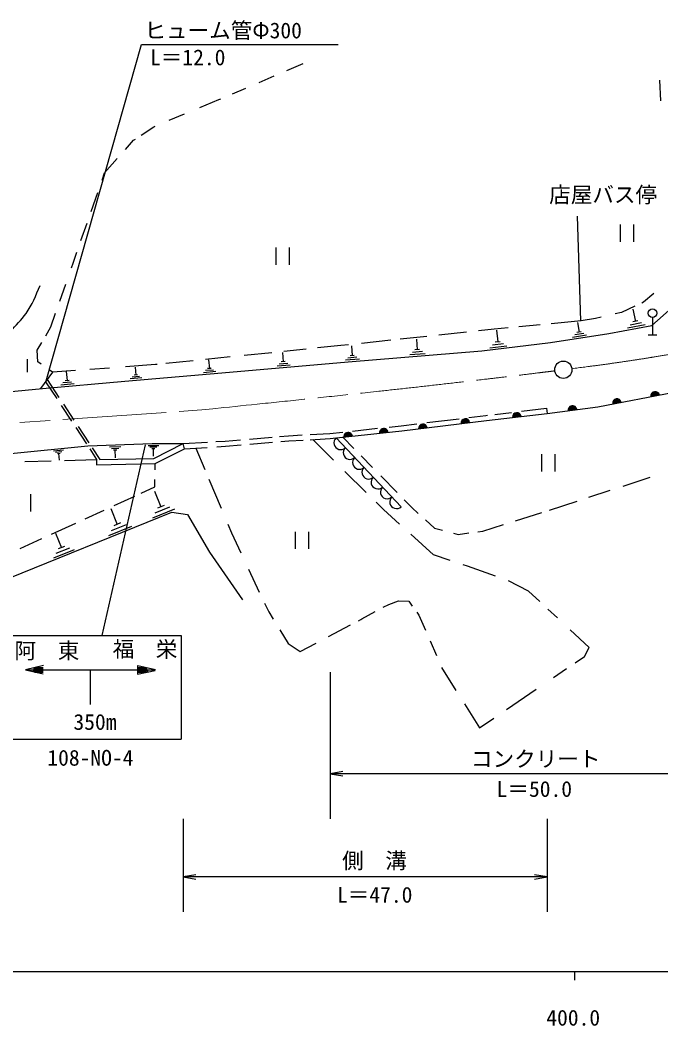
# Model space of a CAD drawing. Units: millimetres, scale not verified. Extents: x 40000 to 680000, y 20000 to 380000.
# Drawn here: x 403760 to 478002, y 198715 to 315277 of the extents above; entities that cross this region are included whole.
import ezdxf
from ezdxf.enums import TextEntityAlignment as Align

# ---------------------------------------------------------------- set-up
doc = ezdxf.new("R2010")
doc.units = ezdxf.units.MM
doc.header["$LTSCALE"] = 1000
doc.linetypes.add('CHAIN', pattern=[18.5, 12, -1.5, 3.5, -1.5])
for name, color, linetype, lineweight in [('M-BGD', 7, 'Continuous', 25), ('M-BMK', 2, 'CHAIN', 13), ('M-BMK-SRVR', 3, 'Continuous', 25), ('M-STR-STR3', 7, 'Continuous', 25), ('M-STR-STRC', 7, 'Continuous', 25), ('M-TTL-BAND', 7, 'Continuous', 25)]:
    doc.layers.add(name, color=color, linetype=linetype, lineweight=lineweight)
doc.styles.add('ＭＳ ゴシック', font='')
doc.styles.get('ＭＳ ゴシック').set_extended_font_data('MS Gothic')

# ---------------------------------------------------------------- blocks, each defined once
blk = doc.blocks.new('open_arrow')
at = {"color": 0, "linetype": 'Continuous', "lineweight": -2}
blk.add_lwpolyline([(7.5, 1.25), (0, 0), (7.5, -1.25)], dxfattribs=at)

msp = doc.modelspace()

# ---------------------------------------------------------------- linework, layer by layer
at = {"layer": 'M-BGD'}
for p, q in [((434680, 309451), (436555, 310255)), ((431449, 308064), (433206, 308818)), ((477825, 308312), (477977, 305916)), ((428382, 306747), (429916, 307405)), ((424583, 305143), (426779, 306059)), ((426779, 306059), (427019, 306162)), ((421039, 303664), (422818, 304406)), ((417779, 301934), (419263, 302923)), ((419263, 302923), (419392, 302977)), ((415966, 300294), (416911, 301356)), ((416911, 301356), (417124, 301497)), ((413545, 297574), (415019, 299230)), ((413249, 296722), (413545, 297574)), ((411980, 293078), (412756, 295306)), ((410812, 289720), (411517, 291747)), ((468709, 280414), (468332, 292556)), ((473330, 289573), (473330, 291573)), ((474830, 291573), (474830, 289573)), ((409902, 287107), (410349, 288392)), ((433429, 286929), (433429, 288929)), ((434929, 288929), (434929, 286929)), ((409715, 286571), (409902, 287107)), ((408366, 282718), (409055, 284686)), ((477183, 283575), (475976, 282578)), ((474984, 282113), (473459, 281397)), ((475976, 282578), (475785, 282488)), ((407320, 279729), (407877, 281322)), ((473459, 281397), (472714, 281220)), ((474768, 281787), (475048, 280367)), ((476949, 279897), (479254, 281918)), ((464031, 279966), (461526, 279727)), ((468785, 280421), (465286, 280086)), ((468338, 280247), (468518, 279117)), ((470429, 280678), (468785, 280421)), ((471077, 280832), (470429, 280678)), ((471984, 278939), (476949, 279897)), ((476178, 279947), (474148, 279557)), ((475768, 280187), (474448, 279937)), ((475348, 280427), (474738, 280307)), ((477038, 280817), (477038, 278817)), ((406721, 278690), (407320, 279729)), ((450902, 278625), (447799, 278294)), ((455469, 279112), (452285, 278773)), ((458676, 279455), (456889, 279264)), ((460307, 279611), (458676, 279455)), ((458938, 279347), (459108, 277977)), ((465210, 277910), (471984, 278939)), ((469398, 278747), (467768, 278497)), ((469078, 278947), (468018, 278787)), ((468758, 279147), (468268, 279077)), ((476538, 278817), (477538, 278817)), ((405752, 277009), (406277, 277919)), ((440935, 277562), (438215, 277282)), ((441810, 277655), (440935, 277562)), ((442148, 277517), (442238, 276397)), ((446696, 278177), (443306, 277815)), ((449668, 278307), (449778, 277077)), ((457265, 276953), (465210, 277910)), ((460148, 277507), (458188, 277267)), ((459778, 277757), (458498, 277607)), ((459398, 278007), (458808, 277937)), ((405798, 275672), (405752, 277009)), ((432907, 276735), (429711, 276406)), ((434158, 276747), (434248, 275677)), ((436915, 277148), (434305, 276879)), ((441766, 275676), (457265, 276953)), ((442478, 276417), (441998, 276377)), ((450698, 276617), (448928, 276467)), ((450368, 276857), (449218, 276757)), ((450038, 277097), (449508, 277047)), ((404629, 274492), (404629, 275992)), ((406198, 275391), (405798, 275672)), ((419447, 275349), (415969, 275094)), ((419622, 275367), (419447, 275349)), ((423811, 275798), (420645, 275472)), ((428098, 276240), (425248, 275946)), ((425598, 275897), (425688, 274907)), ((427119, 274399), (441766, 275676)), ((435048, 275287), (433528, 275157)), ((434768, 275497), (433778, 275407)), ((434478, 275697), (434018, 275657)), ((443078, 275987), (441478, 275857)), ((442778, 276207), (441738, 276117)), ((407505, 274473), (406131, 272571)), ((407505, 274473), (407108, 274751)), ((410177, 274669), (407505, 274473)), ((409108, 274567), (409208, 273507)), ((414123, 274958), (411852, 274792)), ((415911, 273442), (427119, 274399)), ((417608, 273987), (416748, 273907)), ((417358, 274157), (416958, 274127)), ((417078, 275067), (417158, 274147)), ((426428, 274537), (425008, 274417)), ((426168, 274727), (425238, 274657)), ((425898, 274917), (425468, 274887)), ((406336, 272591), (415911, 273442)), ((406710, 273372), (408001, 271407)), ((406898, 273632), (408260, 271559)), ((410008, 273117), (408478, 272977)), ((409718, 273327), (408728, 273227)), ((409428, 273527), (408978, 273477)), ((417848, 273807), (416528, 273687)), ((400805, 272052), (406336, 272591)), ((470700, 270478), (479549, 272140)), ((408533, 270598), (409705, 268815)), ((408786, 270758), (409991, 268925)), ((464821, 269691), (470700, 270478)), ((455738, 269222), (457735, 269467)), ((457735, 269467), (457908, 269487)), ((457806, 268871), (464821, 269691)), ((458755, 269586), (460678, 269811)), ((461841, 269947), (464752, 270287)), ((464752, 270287), (464816, 269678)), ((410476, 268187), (411736, 266270)), ((446510, 268110), (447900, 268259)), ((447900, 268259), (449739, 268485)), ((447969, 267663), (457806, 268871)), ((450887, 268626), (454622, 269085)), ((410204, 268055), (411454, 266153)), ((430323, 266730), (432947, 266953)), ((433823, 267028), (434842, 267115)), ((434842, 267115), (436440, 267201)), ((437353, 267250), (439654, 267375)), ((439654, 267375), (441147, 267535)), ((439703, 266777), (447969, 267663)), ((441166, 266933), (442425, 265647)), ((442288, 267657), (445185, 267968)), ((402700, 265038), (411618, 265954)), ((411618, 265954), (419042, 266195)), ((414108, 265837), (415428, 265877)), ((418578, 265997), (419818, 265997)), ((418798, 265817), (419608, 265817)), ((419042, 266195), (422658, 266195)), ((419261, 264487), (422658, 266195)), ((422658, 266195), (425484, 266367)), ((422817, 265604), (422658, 266195)), ((422817, 265604), (425429, 265763)), ((426430, 266425), (427507, 266490)), ((426556, 265831), (427550, 265892)), ((427507, 266490), (429306, 266643)), ((427550, 265892), (429360, 266046)), ((430363, 266131), (432999, 266356)), ((433975, 266439), (434884, 266516)), ((434884, 266516), (436553, 266606)), ((437373, 266651), (439703, 266777)), ((440088, 264271), (437676, 266667)), ((440366, 266848), (447909, 258887)), ((407638, 265347), (408778, 265467)), ((407858, 265197), (408598, 265277)), ((408078, 265047), (408418, 265077)), ((408328, 264267), (408248, 265067)), ((411835, 265574), (412626, 264370)), ((412116, 265693), (412994, 264356)), ((414348, 265647), (415208, 265677)), ((414578, 265457), (414978, 265467)), ((414808, 264537), (414778, 265467)), ((419008, 265627), (419388, 265627)), ((419198, 264757), (419198, 265627)), ((419409, 263890), (422817, 265604)), ((424132, 265684), (425174, 263189)), ((443279, 264774), (444608, 263416)), ((464204, 262972), (464204, 264972)), ((465704, 264972), (465704, 262972)), ((404318, 264114), (407355, 264207)), ((408890, 264255), (412626, 264370)), ((412626, 264370), (412621, 263748)), ((412621, 263748), (419409, 263890)), ((412994, 264356), (419261, 264487)), ((419399, 263171), (419409, 263890)), ((443866, 260517), (441397, 262970)), ((445555, 262449), (447429, 260534)), ((473626, 261276), (476755, 262295)), ((417768, 260438), (419372, 261171)), ((419372, 261171), (419384, 262031)), ((425635, 262085), (427047, 258705)), ((404965, 260343), (404965, 258343)), ((414644, 259013), (417044, 260108)), ((419328, 260667), (420058, 258867)), ((469647, 259980), (472112, 260783)), ((421058, 258817), (419378, 258137)), ((420448, 259017), (419668, 258707)), ((445852, 258543), (444997, 259393)), ((448261, 259684), (449137, 258789)), ((449137, 258789), (449894, 258101)), ((465105, 258501), (468292, 259539)), ((387985, 244742), (421353, 258263)), ((411302, 257488), (413513, 258497)), ((414268, 258677), (415018, 256837)), ((421658, 258607), (419088, 257567)), ((421353, 258263), (423152, 257973)), ((423152, 257973), (425705, 253621)), ((447735, 256844), (445852, 258543)), ((461177, 257257), (464224, 258222)), ((407413, 255713), (410196, 256983)), ((416648, 256577), (414018, 255517)), ((416028, 256787), (414318, 256097)), ((415408, 256997), (414618, 256677)), ((427816, 256864), (428233, 255864)), ((450722, 257348), (451775, 256391)), ((457385, 256056), (459771, 256811)), ((407848, 255817), (408538, 254137)), ((428233, 255864), (429334, 253531)), ((435686, 253985), (435686, 255985)), ((437186, 255985), (437186, 253985)), ((451674, 253288), (449015, 255688)), ((451775, 256391), (452686, 256151)), ((453979, 255811), (454508, 255672)), ((454508, 255672), (455764, 255839)), ((456794, 255977), (457385, 256056)), ((403772, 254052), (406284, 255198)), ((408898, 254277), (408168, 253987)), ((410028, 253897), (407618, 252917)), ((409468, 254087), (407898, 253457)), ((425705, 253621), (429535, 248108)), ((453601, 252654), (451674, 253288)), ((455589, 252000), (455097, 252162)), ((458831, 250837), (455589, 252000)), ((430219, 251656), (431473, 248999)), ((462647, 249115), (460329, 250300)), ((463975, 247884), (462647, 249115)), ((432091, 247689), (432561, 246694)), ((445840, 247229), (446470, 247570)), ((446470, 247570), (447604, 247982)), ((447604, 247982), (448789, 247930)), ((448789, 247930), (449204, 247371)), ((432561, 246694), (433074, 245866)), ((443336, 245878), (444907, 246726)), ((449728, 246665), (449974, 246333)), ((449974, 246333), (450725, 244594)), ((466008, 245999), (464922, 247006)), ((439508, 243850), (442042, 245192)), ((442955, 245676), (443225, 245818)), ((443225, 245818), (443336, 245878)), ((433853, 244608), (434827, 243036)), ((469705, 242573), (467481, 244634)), ((434827, 243036), (436218, 242109)), ((436218, 242109), (438046, 243077)), ((451267, 243341), (452007, 241628)), ((469138, 241542), (469705, 242573)), ((468063, 240809), (469138, 241542)), ((452601, 240254), (454261, 237598)), ((465562, 239103), (467058, 240123)), ((460103, 235378), (463540, 237723)), ((455244, 236026), (456980, 233248)), ((456980, 233248), (458647, 234385))]:
    msp.add_line(p, q, dxfattribs=at)
msp.add_circle((477038, 281317), 500, dxfattribs=at)
for centre, radius, start, end in [((477337, 271724), 500, 10.63291, 190.63291), ((477337, 271724), 500, 10.63291, 190.63291), ((477337, 271724), 450, 10.63291, 190.63291), ((477337, 271724), 400, 10.63291, 190.63291), ((477337, 271724), 350, 10.63291, 190.63291), ((477337, 271724), 300, 10.63291, 190.63291), ((477337, 271724), 250, 10.63291, 190.63291), ((477337, 271724), 200, 10.63291, 190.63291), ((477337, 271724), 150, 10.63291, 190.63291), ((477337, 271724), 100, 10.63291, 190.63291), ((477337, 271724), 50, 10.63291, 190.63291), ((467761, 270085), 500, 7.63156, 187.63156), ((467761, 270085), 500, 7.63156, 187.63156), ((467761, 270085), 450, 7.63156, 187.63156), ((467761, 270085), 400, 7.63156, 187.63156), ((467761, 270085), 350, 7.63156, 187.63156), ((472913, 270894), 500, 10.63291, 190.63291), ((472913, 270894), 500, 10.63291, 190.63291), ((472913, 270894), 450, 10.63291, 190.63291), ((472913, 270894), 400, 10.63291, 190.63291), ((472913, 270894), 350, 10.63291, 190.63291), ((472913, 270894), 300, 10.63291, 190.63291), ((472913, 270894), 250, 10.63291, 190.63291), ((472913, 270894), 200, 10.63291, 190.63291), ((472913, 270894), 150, 10.63291, 190.63291), ((472913, 270894), 100, 10.63291, 190.63291), ((472913, 270894), 50, 10.63291, 190.63291), ((461314, 269281), 500, 6.66151, 186.66151), ((461314, 269281), 500, 6.66151, 186.66151), ((461314, 269281), 450, 6.66151, 186.66151), ((461314, 269281), 400, 6.66151, 186.66151), ((461314, 269281), 350, 6.66151, 186.66151), ((461314, 269281), 300, 6.66151, 186.66151), ((461314, 269281), 250, 6.66151, 186.66151), ((461314, 269281), 200, 6.66151, 186.66151), ((461314, 269281), 150, 6.66151, 186.66151), ((461314, 269281), 100, 6.66151, 186.66151), ((461314, 269281), 50, 6.66151, 186.66151), ((467761, 270085), 300, 7.63156, 187.63156), ((467761, 270085), 250, 7.63156, 187.63156), ((467761, 270085), 200, 7.63156, 187.63156), ((467761, 270085), 150, 7.63156, 187.63156), ((467761, 270085), 100, 7.63156, 187.63156), ((467761, 270085), 50, 7.63156, 187.63156), ((450428, 267965), 500, 7.00258, 187.00258), ((450428, 267965), 500, 7.00258, 187.00258), ((450428, 267965), 450, 7.00258, 187.00258), ((450428, 267965), 400, 7.00258, 187.00258), ((450428, 267965), 350, 7.00258, 187.00258), ((450428, 267965), 300, 7.00258, 187.00258), ((450428, 267965), 250, 7.00258, 187.00258), ((450428, 267965), 200, 7.00258, 187.00258), ((450428, 267965), 150, 7.00258, 187.00258), ((455347, 268569), 500, 7.00258, 187.00258), ((455347, 268569), 500, 7.00258, 187.00258), ((455347, 268569), 450, 7.00258, 187.00258), ((455347, 268569), 400, 7.00258, 187.00258), ((455347, 268569), 350, 7.00258, 187.00258), ((455347, 268569), 300, 7.00258, 187.00258), ((455347, 268569), 250, 7.00258, 187.00258), ((455347, 268569), 200, 7.00258, 187.00258), ((455347, 268569), 150, 7.00258, 187.00258), ((455347, 268569), 100, 7.00258, 187.00258), ((455347, 268569), 50, 7.00258, 187.00258), ((441769, 266998), 500, 6.12189, 186.12189), ((441769, 266998), 500, 6.12189, 186.12189), ((441769, 266998), 450, 6.12189, 186.12189), ((441769, 266998), 400, 6.12189, 186.12189), ((441769, 266998), 350, 6.12189, 186.12189), ((441769, 266998), 300, 6.12189, 186.12189), ((441769, 266998), 250, 6.12189, 186.12189), ((441769, 266998), 200, 6.12189, 186.12189), ((441769, 266998), 150, 6.12189, 186.12189), ((441769, 266998), 100, 6.12189, 186.12189), ((441769, 266998), 50, 6.12189, 186.12189), ((445902, 267441), 500, 6.12189, 186.12189), ((445902, 267441), 500, 6.12189, 186.12189), ((445902, 267441), 450, 6.12189, 186.12189), ((445902, 267441), 400, 6.12189, 186.12189), ((445902, 267441), 350, 6.12189, 186.12189), ((445902, 267441), 300, 6.12189, 186.12189), ((445902, 267441), 250, 6.12189, 186.12189), ((445902, 267441), 200, 6.12189, 186.12189), ((445902, 267441), 150, 6.12189, 186.12189), ((445902, 267441), 100, 6.12189, 186.12189), ((445902, 267441), 50, 6.12189, 186.12189), ((450428, 267965), 100, 7.00258, 187.00258), ((450428, 267965), 50, 7.00258, 187.00258), ((440905, 266279), 783, 133.45544, 313.45544), ((441982, 265142), 783, 133.45544, 313.45544), ((443060, 264004), 783, 133.45544, 313.45544), ((444138, 262867), 783, 133.45544, 313.45544), ((445215, 261730), 783, 133.45544, 313.45544), ((446293, 260593), 783, 133.45544, 313.45544), ((447370, 259455), 783, 133.45544, 313.45544)]:
    msp.add_arc(centre, radius, start, end, dxfattribs=at)
msp.add_open_spline([(395648, 273339), (396320, 274048), (396993, 274756), (397772, 275329), (398414, 275801), (399128, 276181), (399780, 276638), (400826, 277373), (401714, 278308), (402618, 279231), (403264, 279889), (403917, 280540), (404442, 281279), (405134, 282253), (405602, 283379), (406070, 284506)], degree=3, knots=[0, 0, 0, 0, 1, 1, 1, 2, 2, 2, 3, 3, 3, 4, 4, 4, 5, 5, 5, 5], dxfattribs=at)
at = {"layer": 'M-BMK'}
msp.add_line((371812, 266386), (424818, 270109), dxfattribs=at)
for points, knots in [([(467690, 274881), (468680, 275007), (469671, 275134), (470661, 275266), (471674, 275402), (472687, 275545), (473699, 275694), (474711, 275843), (475722, 275998), (476732, 276161), (477368, 276264), (478004, 276371), (478639, 276480), (479275, 276589), (479910, 276701), (480544, 276816), (481178, 276931), (481812, 277048), (482446, 277168), (486410, 277916), (490357, 278750), (494304, 279584)], [0, 0, 0, 0, 1, 1, 1, 2, 2, 2, 3, 3, 3, 4, 4, 4, 5, 5, 5, 6, 6, 6, 7, 7, 7, 7]), ([(424818, 270109), (431656, 270812), (438494, 271514), (445328, 272261), (449470, 272714), (453611, 273183), (457749, 273669), (458439, 273750), (459128, 273832), (459818, 273914), (460508, 273996), (461197, 274079), (461887, 274162), (462576, 274245), (463266, 274328), (463955, 274413), (464159, 274438), (464364, 274463), (464568, 274488), (464772, 274513), (464977, 274537), (465181, 274563), (465357, 274586), (465534, 274610), (465710, 274634)], [0, 0, 0, 0, 1, 1, 1, 2, 2, 2, 3, 3, 3, 4, 4, 4, 5, 5, 5, 6, 6, 6, 7, 7, 7, 8, 8, 8, 8])]:
    msp.add_open_spline(points, degree=3, knots=knots, dxfattribs=at)
at = {"layer": 'M-BMK-SRVR'}
msp.add_circle((466701, 274756), 1000, dxfattribs=at)
at = {"layer": 'M-STR-STR3'}
for p, q in [((406792, 273486), (417808, 312436)), ((417808, 312436), (440599, 312436)), ((439703, 239697), (439703, 222722)), ((487188, 227936), (439703, 227936)), ((422658, 222722), (422658, 211920)), ((464821, 222722), (464821, 211920)), ((464821, 215977), (422658, 215977))]:
    msp.add_line(p, q, dxfattribs=at)
at = {"layer": 'M-STR-STRC'}
for p, q in [((413254, 243962), (418285, 266043)), ((401412, 243962), (422412, 243962)), ((422412, 243962), (422412, 231962)), ((406473, 240462), (404388, 239988)), ((405310, 240120), (406444, 240120)), ((405402, 240249), (406444, 240249)), ((417352, 240462), (417352, 239462)), ((418394, 240225), (417352, 240225)), ((417380, 240486), (419465, 240011)), ((406444, 239486), (404380, 239930)), ((404412, 239962), (419412, 239962)), ((405215, 239855), (406444, 239855)), ((405412, 239708), (406444, 239708)), ((411912, 235962), (411912, 239962)), ((418486, 240097), (417352, 240097)), ((417352, 239462), (419416, 239906)), ((418581, 239832), (417352, 239832)), ((418384, 239684), (417352, 239684)), ((401412, 231962), (422412, 231962))]:
    msp.add_line(p, q, dxfattribs=at)
at = {"layer": 'M-TTL-BAND'}
for p, q in [((40000, 205000), (579000, 205000)), ((468000, 205000), (468000, 204000))]:
    msp.add_line(p, q, dxfattribs=at)

# ---------------------------------------------------------------- block references
at = {"layer": 'M-STR-STR3', "xscale": 193, "yscale": 193}
for p in [(439703, 227936), (422658, 215977)]:
    msp.add_blockref('open_arrow', p, dxfattribs=at)
at = {"layer": 'M-STR-STR3', "xscale": 193, "yscale": 193, "rotation": 180}
msp.add_blockref('open_arrow', (464821, 215977), dxfattribs=at)

# ---------------------------------------------------------------- texts
at = {"layer": 'M-BGD', "style": 'ＭＳ ゴシック'}
msp.add_text('店屋バス停', height=1833, dxfattribs=at).set_placement((465060, 295045), align=Align.MIDDLE_LEFT)
at = {"layer": 'M-STR-STR3', "style": 'ＭＳ ゴシック'}
for s, p in [('ヒューム管Φ300', (418164, 314081)), ('L＝12.0', (418815, 310959)), ('コンクリート', (455998, 229659)), ('L＝50.0', (458973, 226171)), ('側\u3000溝', (441070, 217866)), ('L＝47.0', (440480, 213911))]:
    msp.add_text(s, height=1833, dxfattribs=at).set_placement(p, align=Align.MIDDLE_LEFT)
at = {"layer": 'M-STR-STRC', "style": 'ＭＳ ゴシック'}
for s, p in [('阿\u3000東', (403123, 240732)), ('福\u3000栄', (414486, 240908)), ('350m', (409936, 232475)), ('108-NO-4', (406916, 228321))]:
    msp.add_text(s, height=1833, dxfattribs=at).set_placement(p, align=Align.BOTTOM_LEFT)
at = {"layer": 'M-TTL-BAND', "style": 'ＭＳ ゴシック'}
msp.add_text('400.0', height=1833, dxfattribs=at).set_placement((467844, 198195), align=Align.BOTTOM_CENTER)

doc.saveas('drawing.dxf')
